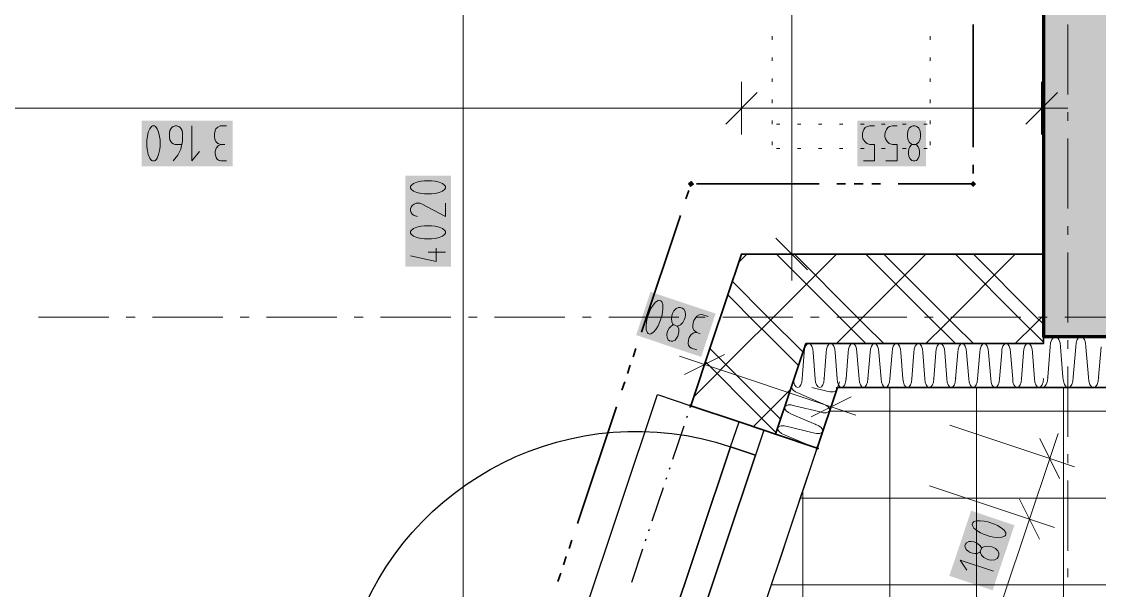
# Model space of a CAD drawing. Header units: millimetres. Extents: x 0 to 594, y 0 to 420.
# Drawn here: x 96.13 to 127.62, y 132.15 to 148.76 of the extents above; entities that cross this region are included whole.
import ezdxf

# ---------------------------------------------------------------- set-up
doc = ezdxf.new("R2010")
doc.units = ezdxf.units.MM
doc.header["$LTSCALE"] = 8
for name, color, linetype in [('PDF_Dvere', 7, 'Continuous'), ('PDF_Koty delkove', 7, 'Continuous'), ('PDF_Nabytek', 7, 'Continuous'), ('PDF_Obecne 0.25', 7, 'Continuous'), ('PDF_Osy hlavni', 7, 'Continuous'), ('PDF_Pozarni useky', 7, 'Continuous'), ('PDF_Srafy', 7, 'Continuous'), ('PDF_Steny obvodove nosne', 7, 'Continuous'), ('PDF_Steny sendvic', 7, 'Continuous'), ('PDF_Zatepleni', 7, 'Continuous')]:
    doc.layers.add(name, color=color, linetype=linetype)

msp = doc.modelspace()

# ---------------------------------------------------------------- linework, layer by layer
at = {"layer": 'PDF_Dvere', "lineweight": 25}
for points in [[(117.817, 136.827), (117.573, 136.098), (116.844, 136.342), (117.088, 137.071)], [(117.573, 136.098), (116.844, 136.342)]]:
    msp.add_lwpolyline(points, close=True, dxfattribs=at)
msp.add_lwpolyline([(114.078, 128.08), (105.817, 130.846, -0.414213), (116.844, 136.342)], format="xyb", dxfattribs=at)
for points in [[(116.844, 136.342), (114.078, 128.08), (116.844, 136.342)], [(117.573, 136.098), (114.807, 127.836), (117.573, 136.098)]]:
    msp.add_lwpolyline(points, dxfattribs=at)
at = {"layer": 'PDF_Koty delkove', "lineweight": 18}
for points in [[(118.628, 141.969), (118.628, 159.753), (118.628, 161.916), (118.628, 164.553), (118.628, 165.806), (118.628, 168.065), (118.628, 169.31), (118.628, 170.823), (118.628, 173.437), (118.628, 180.15), (118.628, 182.2), (118.628, 182.508), (118.628, 184.353), (118.628, 201.265), (118.628, 203.11), (118.628, 203.418), (118.628, 205.468), (118.628, 205.621), (118.628, 220.535), (118.628, 221.662), (118.628, 244.878)], [(109.028, 125.57), (109.028, 146.72), (109.028, 166.774), (109.028, 170.823), (109.028, 172.77), (109.028, 180.15)], [(117.16, 146.998), (117.16, 146.229), (117.16, 145.46)], [(125.928, 146.998), (125.928, 146.229), (125.928, 145.46)], [(117.622, 146.69), (116.699, 145.768)], [(126.389, 146.69), (125.467, 145.768)], [(125.928, 146.229), (122.676, 146.229), (117.16, 146.229), (84.775, 146.229), (69.759, 146.229)], [(125.928, 146.229), (126.697, 146.229)], [(100.803, 145.169), (100.611, 145.169), (100.556, 145.187), (100.515, 145.22), (100.488, 145.255), (100.461, 145.306), (100.447, 145.374), (100.447, 145.511), (100.461, 145.579), (100.488, 145.63), (100.515, 145.664), (100.556, 145.699), (100.611, 145.717), (100.666, 145.717), (100.721, 145.699), (100.762, 145.664), (100.789, 145.63), (100.817, 145.579), (100.831, 145.511), (100.831, 145.272), (100.776, 145.033), (100.694, 144.862), (100.556, 144.692)], [(101.104, 145.717), (101.104, 144.692), (101.323, 144.964)], [(102.117, 145.717), (101.925, 145.717), (101.857, 145.682), (101.802, 145.63), (101.775, 145.545), (101.761, 145.477), (101.761, 145.408), (101.775, 145.323), (101.802, 145.255), (101.857, 145.204)], [(120.722, 144.692), (121.051, 144.692), (121.051, 145.169), (120.914, 145.169), (120.819, 145.204), (120.763, 145.255), (120.709, 145.34), (120.695, 145.408), (120.695, 145.477), (120.709, 145.545), (120.736, 145.613), (120.777, 145.664), (120.832, 145.699), (120.914, 145.717), (121.051, 145.717)], [(121.379, 144.692), (121.708, 144.692), (121.708, 145.169), (121.571, 145.169), (121.476, 145.204), (121.421, 145.255), (121.366, 145.34), (121.352, 145.408), (121.352, 145.477), (121.366, 145.545), (121.393, 145.613), (121.434, 145.664), (121.489, 145.699), (121.571, 145.717), (121.708, 145.717)], [(101.857, 145.204), (101.953, 145.169)], [(102.117, 144.692), (101.953, 144.692), (101.898, 144.708), (101.843, 144.743), (101.815, 144.794), (101.788, 144.896), (101.788, 144.964), (101.815, 145.067), (101.87, 145.135), (101.953, 145.169), (102.062, 145.169)], [(122.256, 145.169), (122.283, 145.152), (122.324, 145.101), (122.351, 145.033), (122.365, 144.964), (122.365, 144.896), (122.351, 144.828), (122.324, 144.759), (122.269, 144.708), (122.228, 144.692), (122.174, 144.692), (122.133, 144.708), (122.078, 144.759), (122.05, 144.828), (122.037, 144.896), (122.037, 144.964), (122.05, 145.033)], [(122.05, 145.033), (122.078, 145.101), (122.119, 145.152), (122.146, 145.169)], [(107.541, 143.386), (107.506, 143.345), (107.49, 143.29), (107.49, 143.236), (107.506, 143.181), (107.541, 143.14), (107.593, 143.099), (107.694, 143.071)], [(108.515, 143.454), (108.515, 143.071), (107.831, 143.427), (107.763, 143.454), (107.66, 143.454), (107.593, 143.427), (107.541, 143.386)], [(119.089, 141.508), (118.167, 142.431)], [(108.241, 142.14), (108.241, 141.757), (107.49, 141.922)], [(108.515, 142.031), (108.003, 142.031)], [(119.397, 141.969), (118.628, 141.969), (117.859, 141.969)], [(118.628, 141.969), (118.628, 141.201)], [(116.184, 140.144), (116.003, 140.204), (115.927, 140.193), (115.858, 140.162), (115.806, 140.09), (115.771, 140.029), (115.749, 139.964), (115.735, 139.879), (115.739, 139.806), (115.775, 139.74), (115.855, 139.677)], [(115.327, 139.781), (115.331, 139.708), (115.322, 139.639), (115.3, 139.574), (115.266, 139.514), (115.218, 139.457), (115.15, 139.426), (115.106, 139.424), (115.054, 139.441), (115.02, 139.469), (114.985, 139.536), (114.981, 139.609), (114.989, 139.678), (115.011, 139.743), (115.046, 139.804), (115.093, 139.859), (115.148, 139.895), (115.179, 139.903)], [(115.284, 139.868), (115.304, 139.843), (115.327, 139.781)], [(115.859, 139.172), (115.703, 139.224), (115.656, 139.257), (115.616, 139.307), (115.605, 139.364), (115.612, 139.469), (115.634, 139.534), (115.692, 139.623), (115.766, 139.671), (115.855, 139.677), (115.958, 139.642)], [(116.327, 139.478), (116.083, 138.749), (115.839, 138.02)], [(116.083, 138.749), (115.354, 138.993)], [(116.666, 139.04), (115.499, 138.458)], [(119.776, 137.513), (116.083, 138.749)], [(120.02, 138.242), (119.776, 137.513), (119.532, 136.784)], [(120.36, 137.804), (119.192, 137.222)], [(119.776, 137.513), (120.505, 137.269)], [(126.408, 136.728), (126.164, 135.999), (123.248, 136.975)], [(126.455, 135.415), (125.873, 136.583)], [(126.893, 135.755), (126.164, 135.999), (125.435, 136.243)], [(120.674, 119.599), (121.542, 122.191), (121.707, 122.683), (122.319, 124.511), (125.572, 134.231), (126.164, 135.999)], [(125.572, 134.231), (122.656, 135.207)], [(125.863, 133.647), (125.281, 134.815)], [(126.301, 133.987), (125.572, 134.231), (124.843, 134.475)], [(124.255, 134.171), (124.133, 134.183), (124.022, 134.177), (123.94, 134.147), (123.916, 134.126), (123.898, 134.075), (123.905, 134.043), (123.953, 133.97), (124.037, 133.898), (124.142, 133.834), (124.234, 133.788), (124.428, 133.723), (124.53, 133.704), (124.652, 133.692), (124.763, 133.699), (124.845, 133.728), (124.87, 133.749), (124.888, 133.801), (124.88, 133.833), (124.832, 133.906), (124.748, 133.977), (124.643, 134.041), (124.55, 134.087)], [(124.55, 134.087), (124.356, 134.152), (124.255, 134.171)], [(124.134, 133.274), (124.109, 133.253), (124.047, 133.231), (123.974, 133.227), (123.905, 133.235), (123.84, 133.257), (123.78, 133.292), (123.724, 133.339), (123.692, 133.408), (123.69, 133.452), (123.707, 133.503), (123.736, 133.537), (123.802, 133.573), (123.875, 133.577), (123.944, 133.568), (124.009, 133.547), (124.07, 133.512), (124.125, 133.464), (124.161, 133.409), (124.169, 133.378)], [(124.523, 132.71), (123.551, 133.036), (123.74, 132.742)]]:
    msp.add_lwpolyline(points, dxfattribs=at)
for points in [[(99.79, 145.306), (99.79, 145.101), (99.804, 144.999), (99.831, 144.879), (99.872, 144.777), (99.926, 144.708), (99.954, 144.692), (100.009, 144.692), (100.036, 144.708), (100.091, 144.777), (100.132, 144.879), (100.16, 144.999), (100.174, 145.101), (100.174, 145.306), (100.16, 145.408), (100.132, 145.528), (100.091, 145.63), (100.036, 145.699), (100.009, 145.717), (99.954, 145.717), (99.926, 145.699), (99.872, 145.63), (99.831, 145.528), (99.804, 145.408)], [(122.009, 145.477), (122.009, 145.408), (122.023, 145.323), (122.064, 145.238), (122.119, 145.187), (122.146, 145.169), (122.256, 145.169), (122.283, 145.187), (122.338, 145.238), (122.379, 145.323), (122.393, 145.408), (122.393, 145.477), (122.379, 145.562), (122.338, 145.648), (122.283, 145.699), (122.228, 145.717), (122.174, 145.717), (122.119, 145.699), (122.064, 145.648), (122.023, 145.562)], [(108.104, 144.111), (107.899, 144.111), (107.798, 144.097), (107.678, 144.07), (107.575, 144.029), (107.506, 143.975), (107.49, 143.947), (107.49, 143.893), (107.506, 143.865), (107.575, 143.811), (107.678, 143.77), (107.798, 143.742), (107.899, 143.728), (108.104, 143.728), (108.207, 143.742), (108.327, 143.77), (108.429, 143.811), (108.498, 143.865), (108.515, 143.893), (108.515, 143.947), (108.498, 143.975), (108.429, 144.029), (108.327, 144.07), (108.207, 144.097)], [(108.104, 142.797), (107.899, 142.797), (107.798, 142.783), (107.678, 142.756), (107.575, 142.715), (107.506, 142.661), (107.49, 142.633), (107.49, 142.579), (107.506, 142.551), (107.575, 142.497), (107.678, 142.455), (107.798, 142.428), (107.899, 142.414), (108.104, 142.414), (108.207, 142.428), (108.327, 142.455), (108.429, 142.497), (108.498, 142.551), (108.515, 142.579), (108.515, 142.633), (108.498, 142.661), (108.429, 142.715), (108.327, 142.756), (108.207, 142.783)], [(114.47, 140.284), (114.405, 140.089), (114.386, 139.989), (114.374, 139.866), (114.38, 139.756), (114.41, 139.674), (114.431, 139.649), (114.482, 139.632), (114.514, 139.639), (114.587, 139.687), (114.659, 139.771), (114.723, 139.876), (114.769, 139.968), (114.834, 140.162), (114.853, 140.264), (114.865, 140.386), (114.858, 140.497), (114.829, 140.579), (114.808, 140.604), (114.756, 140.621), (114.724, 140.614), (114.651, 140.566), (114.58, 140.482), (114.516, 140.377)], [(115.148, 140.238), (115.126, 140.172), (115.112, 140.087), (115.123, 139.994), (115.159, 139.928), (115.179, 139.903), (115.284, 139.868), (115.315, 139.876), (115.383, 139.907), (115.449, 139.974), (115.49, 140.051), (115.511, 140.116), (115.525, 140.201), (115.514, 140.296), (115.478, 140.362), (115.431, 140.396), (115.38, 140.413), (115.322, 140.414), (115.253, 140.383), (115.188, 140.314)], [(124.504, 133.41), (124.439, 133.431), (124.354, 133.445), (124.26, 133.434), (124.194, 133.398), (124.169, 133.378), (124.134, 133.274), (124.142, 133.242), (124.173, 133.174), (124.241, 133.108), (124.317, 133.068), (124.382, 133.046), (124.467, 133.032), (124.562, 133.044), (124.628, 133.08), (124.662, 133.126), (124.679, 133.178), (124.68, 133.235), (124.649, 133.304), (124.58, 133.369)]]:
    msp.add_lwpolyline(points, close=True, dxfattribs=at)
at = {"layer": 'PDF_Koty delkove', "color": 7, "lineweight": 18, "true_color": 0xffffff, "transparency": 33554559}
for points in [[(102.299, 145.87), (99.637, 145.87), (102.299, 144.538), (99.637, 144.538)], [(122.547, 145.87), (120.542, 145.87), (122.547, 144.538), (120.542, 144.538)], [(108.669, 141.603), (108.669, 144.265), (107.336, 141.603), (107.336, 144.265)], [(116.405, 140.232), (114.504, 140.868), (115.982, 138.968), (114.081, 139.605)], [(124.498, 132.152), (125.134, 134.053), (123.234, 132.575), (123.871, 134.476)]]:
    msp.add_solid(points, dxfattribs=at)
at = {"layer": 'PDF_Nabytek', "lineweight": 13}
for points in [[(118.061, 148.228), (118.061, 148.331)], [(122.673, 148.228), (122.673, 148.331)], [(118.061, 147.613), (118.061, 147.716)], [(122.673, 147.613), (122.673, 147.716)], [(118.061, 146.998), (118.061, 147.101)], [(122.673, 146.998), (122.673, 147.101)], [(118.061, 146.383), (118.061, 146.486)], [(122.673, 146.383), (122.673, 146.486)], [(118.061, 145.768), (118.061, 145.871)], [(122.673, 145.768), (122.673, 145.871)], [(118.061, 145.77), (118.061, 145.77)], [(118.281, 145.77), (118.179, 145.77)], [(118.896, 145.77), (118.794, 145.77)], [(119.511, 145.77), (119.409, 145.77)], [(120.126, 145.77), (120.024, 145.77)], [(120.741, 145.77), (120.639, 145.77)], [(121.356, 145.77), (121.254, 145.77)], [(121.971, 145.77), (121.869, 145.77)], [(122.586, 145.77), (122.484, 145.77)], [(122.673, 145.77), (122.673, 145.77)], [(118.061, 145.153), (118.061, 145.256)], [(122.673, 145.153), (122.673, 145.256)], [(118.061, 145.053), (118.061, 145.053)], [(118.061, 145.053), (118.061, 145.053)], [(118.281, 145.053), (118.179, 145.053)], [(118.896, 145.053), (118.794, 145.053)], [(119.511, 145.053), (119.409, 145.053)], [(120.126, 145.053), (120.024, 145.053)], [(120.741, 145.053), (120.639, 145.053)], [(121.356, 145.053), (121.254, 145.053)], [(121.971, 145.053), (121.869, 145.053)], [(122.586, 145.053), (122.484, 145.053)], [(122.673, 145.053), (122.673, 145.053)], [(122.673, 145.053), (122.673, 145.053)]]:
    msp.add_lwpolyline(points, dxfattribs=at)
at = {"layer": 'PDF_Obecne 0.25', "lineweight": 25}
for points in [[(112.425, 127.823), (111.453, 128.148), (114.707, 137.868), (115.679, 137.543)], [(116.119, 126.586), (119.372, 136.306)]]:
    msp.add_lwpolyline(points, dxfattribs=at)
at = {"layer": 'PDF_Osy hlavni', "lineweight": 18}
for points in [[(126.697, 146.631), (126.697, 148.681)], [(126.697, 145.862), (126.697, 146.118)], [(126.697, 143.3), (126.697, 145.349)], [(126.697, 142.531), (126.697, 142.787)], [(126.697, 139.968), (126.697, 142.018)], [(98.674, 140.124), (96.624, 140.124)], [(99.443, 140.124), (99.187, 140.124)], [(102.006, 140.124), (99.956, 140.124)], [(102.774, 140.124), (102.518, 140.124)], [(105.337, 140.124), (103.287, 140.124)], [(106.106, 140.124), (105.849, 140.124)], [(108.668, 140.124), (106.618, 140.124)], [(109.437, 140.124), (109.181, 140.124)], [(111.999, 140.124), (109.949, 140.124)], [(112.768, 140.124), (112.512, 140.124)], [(115.33, 140.124), (113.28, 140.124)], [(116.099, 140.124), (115.843, 140.124)], [(118.662, 140.124), (116.612, 140.124)], [(119.43, 140.124), (119.174, 140.124)], [(121.993, 140.124), (119.943, 140.124)], [(122.762, 140.124), (122.505, 140.124)], [(125.324, 140.124), (123.274, 140.124)], [(126.093, 140.124), (125.837, 140.124)], [(128.655, 140.124), (126.605, 140.124)], [(126.697, 139.2), (126.697, 139.456)], [(126.697, 136.637), (126.697, 138.687)], [(126.697, 135.868), (126.697, 136.125)], [(126.697, 133.306), (126.697, 135.356)], [(126.697, 132.537), (126.697, 132.793)]]:
    msp.add_lwpolyline(points, dxfattribs=at)
at = {"layer": 'PDF_Pozarni useky', "lineweight": 35}
for points in [[(123.929, 145.093), (123.929, 148.681)], [(123.929, 144.325), (123.929, 144.581)], [(119.43, 144.019), (115.843, 144.019)], [(120.199, 144.019), (119.943, 144.019)], [(120.712, 144.019), (120.455, 144.019)], [(121.224, 144.019), (120.968, 144.019)], [(123.929, 144.019), (121.737, 144.019)], [(123.929, 144.019), (123.929, 144.068)], [(115.539, 143.583), (115.62, 143.826)], [(114.237, 139.695), (115.376, 143.097)], [(113.993, 138.966), (114.075, 139.209)], [(113.831, 138.48), (113.912, 138.723)], [(113.668, 137.994), (113.749, 138.237)], [(112.366, 134.106), (113.505, 137.508)], [(112.122, 133.377), (112.204, 133.62)], [(111.96, 132.891), (112.041, 133.134)], [(111.797, 132.405), (111.878, 132.648)]]:
    msp.add_lwpolyline(points, dxfattribs=at)
at = {"layer": 'PDF_Pozarni useky', "lineweight": 35, "transparency": 33554559}
for points in [[(115.774, 144.019), (115.685, 143.93), (115.685, 144.109), (115.595, 144.019)], [(115.656, 143.934), (115.6, 144.048), (115.77, 143.991), (115.713, 144.104)], [(124.019, 144.019), (123.929, 143.93), (123.929, 144.109), (123.84, 144.019)], [(123.929, 143.93), (123.84, 144.019), (124.019, 144.019), (123.929, 144.109)]]:
    msp.add_solid(points, dxfattribs=at)
at = {"layer": 'PDF_Srafy', "lineweight": 9}
for points in [[(139.249, 138.075), (139.249, 134.846), (134.176, 134.846), (129.103, 134.846), (124.029, 134.846), (118.956, 134.846), (118.883, 134.846)], [(136.713, 138.075), (136.713, 137.383), (131.639, 137.383), (126.566, 137.383), (121.492, 137.383), (119.732, 137.383)], [(121.492, 138.075), (121.492, 137.383), (121.492, 132.309), (121.492, 127.236), (121.492, 122.162), (121.492, 121.675)], [(124.029, 138.075), (124.029, 134.846), (124.029, 129.773), (124.029, 124.699), (124.029, 121.675)], [(126.566, 138.075), (126.566, 137.383)], [(136.713, 137.383), (136.713, 132.309), (131.639, 132.309), (126.566, 132.309), (121.492, 132.309), (118.034, 132.309)], [(126.566, 137.383), (126.566, 132.309), (126.566, 127.236), (126.566, 122.162), (126.566, 121.675)], [(118.956, 135.062), (118.956, 134.846), (118.956, 129.773), (118.956, 124.699), (118.956, 121.675)]]:
    msp.add_lwpolyline(points, dxfattribs=at)
at = {"layer": 'PDF_Steny obvodove nosne', "lineweight": 70}
msp.add_lwpolyline([(101.38, 182.2), (101.38, 180.15), (103.173, 180.15), (109.938, 180.15), (112.398, 180.15), (125.979, 180.15), (125.979, 173.437), (125.979, 170.823), (125.979, 141.969), (125.979, 139.561), (128.029, 139.561)], dxfattribs=at)
at = {"layer": 'PDF_Steny obvodove nosne', "color": 9, "lineweight": 9, "true_color": 0xc0c0c0, "transparency": 33554559}
msp.add_solid([(125.979, 182.2), (125.979, 139.561), (128.029, 182.2), (128.029, 139.561)], dxfattribs=at)
at = {"layer": 'PDF_Steny sendvic', "lineweight": 35}
for points in [[(119.042, 139.356), (125.979, 139.356), (125.979, 139.561), (125.979, 141.969), (125.928, 141.969), (117.16, 141.969), (116.285, 139.356)], [(116.285, 139.356), (115.679, 137.543)], [(118.157, 136.713), (118.613, 138.074), (119.042, 139.356)], [(125.979, 139.356), (119.042, 139.356), (118.613, 138.074)], [(118.613, 138.074), (118.157, 136.713)], [(118.157, 136.713), (119.372, 136.306), (119.964, 138.074)], [(119.964, 138.074), (125.979, 138.074)], [(118.157, 136.713), (117.817, 136.827), (117.088, 137.071), (115.679, 137.543)]]:
    msp.add_lwpolyline(points, dxfattribs=at)
at = {"layer": 'PDF_Steny sendvic', "lineweight": 9}
for points in [[(117.081, 141.732), (117.318, 141.969)], [(117.318, 139.356), (117.882, 139.919), (119.932, 141.969)], [(120.798, 139.356), (120.496, 139.658), (120.234, 139.919), (118.184, 141.969)], [(121.321, 139.356), (120.757, 139.919), (120.496, 140.181), (118.707, 141.969)], [(119.932, 139.356), (120.496, 139.919), (122.546, 141.969)], [(123.412, 139.356), (123.109, 139.658), (122.848, 139.919), (120.798, 141.969)], [(123.935, 139.356), (123.371, 139.919), (123.109, 140.181), (121.321, 141.969)], [(122.546, 139.356), (123.109, 139.919), (125.159, 141.969)], [(125.979, 139.402), (125.723, 139.658), (125.462, 139.919), (123.412, 141.969)], [(125.979, 139.925), (125.723, 140.181), (123.935, 141.969)], [(118.707, 139.356), (118.143, 139.919), (117.882, 140.181), (116.893, 141.17)], [(118.184, 139.356), (117.882, 139.658), (117.621, 139.919), (116.762, 140.778)], [(125.159, 139.356), (125.723, 139.919), (125.979, 140.176)], [(115.766, 137.803), (117.318, 139.356)], [(117.882, 137.567), (116.237, 139.212)], [(118.827, 138.713), (118.184, 139.356)], [(118.958, 139.105), (118.707, 139.356)], [(119.111, 139.356), (119.076, 139.337), (119.034, 139.282), (119.006, 139.198), (118.996, 139.099)], [(119.254, 139.099), (119.244, 139.198), (119.216, 139.282), (119.174, 139.337), (119.138, 139.356)], [(119.752, 139.356), (119.716, 139.337), (119.674, 139.282), (119.646, 139.198), (119.637, 139.099)], [(119.894, 139.099), (119.884, 139.198), (119.856, 139.282), (119.815, 139.337), (119.779, 139.356)], [(120.393, 139.356), (120.357, 139.337), (120.315, 139.282), (120.287, 139.198), (120.277, 139.099)], [(120.535, 139.099), (120.525, 139.198), (120.497, 139.282), (120.455, 139.337), (120.419, 139.356)], [(121.033, 139.356), (120.997, 139.337), (120.956, 139.282), (120.928, 139.198), (120.918, 139.099)], [(121.175, 139.099), (121.166, 139.198), (121.138, 139.282), (121.096, 139.337), (121.06, 139.356)], [(121.674, 139.356), (121.638, 139.337), (121.596, 139.282), (121.568, 139.198), (121.559, 139.099)], [(121.816, 139.099), (121.806, 139.198), (121.778, 139.282), (121.737, 139.337), (121.701, 139.356)], [(122.314, 139.356), (122.279, 139.337), (122.237, 139.282), (122.209, 139.198), (122.199, 139.099)], [(122.457, 139.099), (122.447, 139.198), (122.419, 139.282), (122.377, 139.337), (122.341, 139.356)], [(122.955, 139.356), (122.919, 139.337), (122.877, 139.282), (122.85, 139.198), (122.84, 139.099)], [(123.097, 139.099), (123.087, 139.198), (123.06, 139.282), (123.018, 139.337), (122.982, 139.356)], [(123.596, 139.356), (123.56, 139.337), (123.518, 139.282), (123.49, 139.198), (123.48, 139.099)], [(123.738, 139.099), (123.728, 139.198), (123.7, 139.282), (123.658, 139.337), (123.623, 139.356)], [(124.236, 139.356), (124.201, 139.337), (124.159, 139.282), (124.131, 139.198), (124.121, 139.099)], [(124.379, 139.099), (124.369, 139.198), (124.341, 139.282), (124.299, 139.337), (124.263, 139.356)], [(124.877, 139.356), (124.841, 139.337), (124.799, 139.282), (124.771, 139.198), (124.762, 139.099)], [(125.019, 139.099), (125.009, 139.198), (124.981, 139.282), (124.94, 139.337), (124.904, 139.356)], [(125.518, 139.356), (125.482, 139.337), (125.44, 139.282), (125.412, 139.198), (125.402, 139.099)], [(125.723, 138.331), (125.66, 139.099), (125.65, 139.198), (125.622, 139.282), (125.58, 139.337), (125.544, 139.356)], [(118.996, 139.099), (118.933, 138.331)], [(118.996, 139.099), (118.996, 139.099)], [(119.317, 138.331), (119.254, 139.099)], [(119.637, 139.099), (119.573, 138.331)], [(119.637, 139.099), (119.637, 139.099)], [(119.958, 138.331), (119.894, 139.099)], [(120.277, 139.099), (120.214, 138.331)], [(120.277, 139.099), (120.277, 139.099)], [(120.598, 138.331), (120.535, 139.099)], [(120.918, 139.099), (120.854, 138.331)], [(120.918, 139.099), (120.918, 139.099)], [(121.239, 138.331), (121.175, 139.099)], [(121.559, 139.099), (121.495, 138.331)], [(121.559, 139.099), (121.559, 139.099)], [(121.879, 138.331), (121.816, 139.099)], [(122.199, 139.099), (122.136, 138.331)], [(122.199, 139.099), (122.199, 139.099)], [(122.52, 138.331), (122.457, 139.099)], [(122.84, 139.099), (122.776, 138.331)], [(122.84, 139.099), (122.84, 139.099)], [(123.161, 138.331), (123.097, 139.099)], [(123.48, 139.099), (123.417, 138.331)], [(123.48, 139.099), (123.48, 139.099)], [(123.801, 138.331), (123.738, 139.099)], [(124.121, 139.099), (124.058, 138.331), (124.048, 138.233), (124.02, 138.15), (123.978, 138.094), (123.929, 138.074)], [(124.121, 139.099), (124.121, 139.099)], [(124.442, 138.331), (124.379, 139.099)], [(124.762, 139.099), (124.698, 138.331), (124.688, 138.233), (124.661, 138.15), (124.619, 138.094), (124.57, 138.074)], [(124.762, 139.099), (124.762, 139.099)], [(125.083, 138.331), (125.019, 139.099)], [(125.402, 139.099), (125.339, 138.331), (125.329, 138.233), (125.301, 138.15), (125.26, 138.094), (125.211, 138.074)], [(125.402, 139.099), (125.402, 139.099)], [(117.621, 137.306), (116.106, 138.82)], [(118.681, 138.279), (118.686, 138.233), (118.714, 138.15), (118.755, 138.094), (118.804, 138.074)], [(118.804, 138.074), (118.854, 138.094), (118.895, 138.15), (118.923, 138.233), (118.933, 138.331)], [(119.317, 138.331), (119.327, 138.233), (119.355, 138.15), (119.396, 138.094), (119.445, 138.074)], [(119.445, 138.074), (119.494, 138.094), (119.536, 138.15), (119.563, 138.233), (119.573, 138.331)], [(119.958, 138.331), (119.967, 138.233), (119.995, 138.15), (120.037, 138.094), (120.086, 138.074)], [(120.086, 138.074), (120.135, 138.094), (120.176, 138.15), (120.204, 138.233), (120.214, 138.331)], [(120.598, 138.331), (120.608, 138.233), (120.636, 138.15), (120.677, 138.094), (120.726, 138.074)], [(120.726, 138.074), (120.775, 138.094), (120.817, 138.15), (120.845, 138.233), (120.854, 138.331)], [(121.239, 138.331), (121.249, 138.233), (121.276, 138.15), (121.318, 138.094), (121.367, 138.074)], [(121.367, 138.074), (121.416, 138.094), (121.458, 138.15), (121.485, 138.233), (121.495, 138.331)], [(121.879, 138.331), (121.889, 138.233), (121.917, 138.15), (121.959, 138.094), (122.008, 138.074)], [(122.008, 138.074), (122.057, 138.094), (122.098, 138.15), (122.126, 138.233), (122.136, 138.331)], [(122.52, 138.331), (122.53, 138.233), (122.558, 138.15), (122.599, 138.094), (122.648, 138.074)], [(122.648, 138.074), (122.697, 138.094), (122.739, 138.15), (122.767, 138.233), (122.776, 138.331)], [(123.161, 138.331), (123.17, 138.233), (123.198, 138.15), (123.24, 138.094), (123.289, 138.074)], [(123.338, 138.094), (123.379, 138.15), (123.407, 138.233), (123.417, 138.331)], [(123.801, 138.331), (123.811, 138.233), (123.839, 138.15), (123.88, 138.094), (123.929, 138.074)], [(124.442, 138.331), (124.452, 138.233), (124.479, 138.15), (124.521, 138.094), (124.57, 138.074)], [(125.083, 138.331), (125.092, 138.233), (125.12, 138.15), (125.162, 138.094), (125.211, 138.074)], [(125.723, 138.331), (125.733, 138.233), (125.761, 138.15), (125.802, 138.094), (125.851, 138.074)], [(125.851, 138.074), (125.9, 138.094), (125.942, 138.15), (125.97, 138.233), (125.979, 138.331)], [(117.507, 136.931), (117.882, 137.306), (118.594, 138.018)], [(118.625, 138.074), (118.627, 138.057), (118.667, 138), (118.737, 137.947), (118.828, 137.907)], [(119.658, 137.967), (119.22, 138.074)], [(119.658, 137.967), (119.755, 137.945), (119.842, 137.945), (119.908, 137.967), (119.941, 138.006)], [(119.942, 138.009), (119.939, 138.06), (119.929, 138.074)], [(123.289, 138.074), (123.338, 138.094)], [(118.523, 137.805), (118.524, 137.806)], [(118.524, 137.806), (118.524, 137.808)], [(118.828, 137.907), (119.536, 137.602), (119.626, 137.562), (119.696, 137.509), (119.736, 137.452), (119.739, 137.401)], [(118.828, 137.907), (118.828, 137.907)], [(117.882, 137.044), (117.621, 137.306)], [(118.143, 137.306), (117.882, 137.567)], [(118.302, 137.147), (118.143, 137.306)], [(118.418, 137.49), (118.424, 137.45), (118.463, 137.393), (118.534, 137.34), (118.624, 137.299)], [(118.706, 137.543), (118.609, 137.565), (118.521, 137.565), (118.455, 137.543), (118.426, 137.515)], [(119.455, 137.359), (118.706, 137.543)], [(119.455, 137.359), (119.551, 137.337), (119.639, 137.337), (119.705, 137.359), (119.738, 137.398)], [(118.171, 136.755), (117.882, 137.044)], [(118.319, 137.198), (118.32, 137.199)], [(118.32, 137.199), (118.32, 137.2)], [(118.624, 137.299), (119.333, 136.995), (119.423, 136.955), (119.493, 136.902), (119.532, 136.845), (119.535, 136.794)], [(118.624, 137.299), (118.624, 137.299)], [(118.215, 136.882), (118.22, 136.843), (118.26, 136.785), (118.33, 136.732), (118.421, 136.692)], [(118.503, 136.936), (118.406, 136.958), (118.318, 136.958), (118.252, 136.936), (118.223, 136.908)], [(118.421, 136.692), (119.129, 136.388)], [(118.421, 136.692), (118.421, 136.692)], [(119.252, 136.752), (118.503, 136.936)], [(119.252, 136.752), (119.348, 136.73), (119.435, 136.73), (119.501, 136.752), (119.534, 136.791)]]:
    msp.add_lwpolyline(points, dxfattribs=at)
at = {"layer": 'PDF_Steny sendvic', "lineweight": 25}
for points in [[(115.661, 137.489), (115.677, 137.538)], [(115.563, 137.197), (115.579, 137.246)], [(115.156, 135.982), (115.482, 136.954)], [(119.354, 136.253), (119.37, 136.301)], [(115.059, 135.691), (115.075, 135.739)], [(119.257, 135.961), (119.273, 136.01)], [(114.961, 135.399), (114.977, 135.448)], [(118.85, 134.746), (119.175, 135.718)], [(114.554, 134.184), (114.88, 135.156)], [(118.752, 134.454), (118.769, 134.503)], [(118.655, 134.163), (118.671, 134.211)], [(114.457, 133.893), (114.473, 133.941)], [(118.248, 132.948), (118.573, 133.92)], [(114.359, 133.601), (114.376, 133.65)], [(113.953, 132.386), (114.278, 133.358)], [(118.15, 132.656), (118.167, 132.705)], [(118.053, 132.365), (118.069, 132.413)]]:
    msp.add_lwpolyline(points, dxfattribs=at)
at = {"layer": 'PDF_Steny sendvic', "lineweight": 9, "transparency": 33554559}
for points in [[(117.882, 139.896), (117.859, 139.919), (117.905, 139.919), (117.882, 139.943)], [(120.496, 139.896), (120.473, 139.919), (120.519, 139.919), (120.496, 139.943)], [(123.109, 139.896), (123.086, 139.919), (123.133, 139.919), (123.109, 139.943)], [(125.723, 139.896), (125.7, 139.919), (125.746, 139.919), (125.723, 139.943)], [(118.933, 138.308), (118.91, 138.331), (118.956, 138.331), (118.933, 138.354)], [(119.573, 138.308), (119.55, 138.331), (119.596, 138.331), (119.573, 138.354)], [(120.214, 138.308), (120.191, 138.331), (120.237, 138.331), (120.214, 138.354)], [(120.854, 138.308), (120.831, 138.331), (120.878, 138.331), (120.854, 138.354)], [(121.495, 138.308), (121.472, 138.331), (121.518, 138.331), (121.495, 138.354)], [(122.136, 138.308), (122.113, 138.331), (122.159, 138.331), (122.136, 138.354)], [(122.776, 138.308), (122.753, 138.331), (122.799, 138.331), (122.776, 138.354)], [(123.417, 138.308), (123.394, 138.331), (123.44, 138.331), (123.417, 138.354)], [(124.058, 138.308), (124.034, 138.331), (124.081, 138.331), (124.058, 138.354)], [(124.698, 138.308), (124.675, 138.331), (124.721, 138.331), (124.698, 138.354)], [(125.339, 138.308), (125.316, 138.331), (125.362, 138.331), (125.339, 138.354)], [(125.979, 138.308), (125.956, 138.331), (125.979, 138.354)], [(119.536, 137.579), (119.513, 137.602), (119.559, 137.602), (119.536, 137.625)], [(117.882, 137.283), (117.859, 137.306), (117.905, 137.306), (117.882, 137.329)], [(119.333, 136.972), (119.31, 136.995), (119.356, 136.995), (119.333, 137.018)]]:
    msp.add_solid(points, dxfattribs=at)
at = {"layer": 'PDF_Steny sendvic', "lineweight": 25, "transparency": 33554559}
for points in [[(115.658, 137.482), (115.618, 137.563), (115.739, 137.522), (115.699, 137.603)], [(119.352, 136.246), (119.311, 136.327), (119.433, 136.286), (119.392, 136.367)]]:
    msp.add_solid(points, dxfattribs=at)
at = {"layer": 'PDF_Zatepleni', "lineweight": 35}
msp.add_lwpolyline([(125.979, 139.356), (125.979, 139.561), (128.029, 139.561), (128.081, 139.561), (143.199, 139.561), (143.199, 138.074), (125.979, 138.074)], dxfattribs=at)
at = {"layer": 'PDF_Zatepleni', "lineweight": 9}
for points in [[(126.315, 139.561), (126.273, 139.539), (126.225, 139.475), (126.192, 139.378), (126.181, 139.263)], [(126.48, 139.263), (126.469, 139.378), (126.436, 139.475), (126.388, 139.539), (126.346, 139.561)], [(127.058, 139.561), (127.016, 139.539), (126.968, 139.475), (126.936, 139.378), (126.924, 139.263)], [(127.223, 139.263), (127.212, 139.378), (127.179, 139.475), (127.131, 139.539), (127.089, 139.561)], [(126.181, 139.263), (126.108, 138.372)], [(126.181, 139.263), (126.181, 139.263)], [(126.553, 138.372), (126.48, 139.263)], [(126.924, 139.263), (126.851, 138.372)], [(126.924, 139.263), (126.924, 139.263)], [(127.297, 138.372), (127.223, 139.263)], [(127.667, 139.263), (127.594, 138.372)], [(125.979, 138.083), (126.016, 138.097), (126.064, 138.162), (126.096, 138.258), (126.108, 138.372)], [(126.553, 138.372), (126.565, 138.258), (126.597, 138.162), (126.645, 138.097), (126.702, 138.074)], [(126.702, 138.074), (126.759, 138.097), (126.807, 138.162), (126.839, 138.258), (126.851, 138.372)], [(127.297, 138.372), (127.308, 138.258), (127.34, 138.162), (127.388, 138.097), (127.445, 138.074)], [(127.445, 138.074), (127.502, 138.097), (127.55, 138.162), (127.582, 138.258), (127.594, 138.372)]]:
    msp.add_lwpolyline(points, dxfattribs=at)
at = {"layer": 'PDF_Zatepleni', "lineweight": 9, "transparency": 33554559}
for points in [[(126.108, 138.349), (126.084, 138.372), (126.131, 138.372), (126.108, 138.395)], [(126.851, 138.349), (126.828, 138.372), (126.874, 138.372), (126.851, 138.395)], [(127.594, 138.349), (127.571, 138.372), (127.617, 138.372), (127.594, 138.395)]]:
    msp.add_solid(points, dxfattribs=at)

doc.saveas('drawing.dxf')
